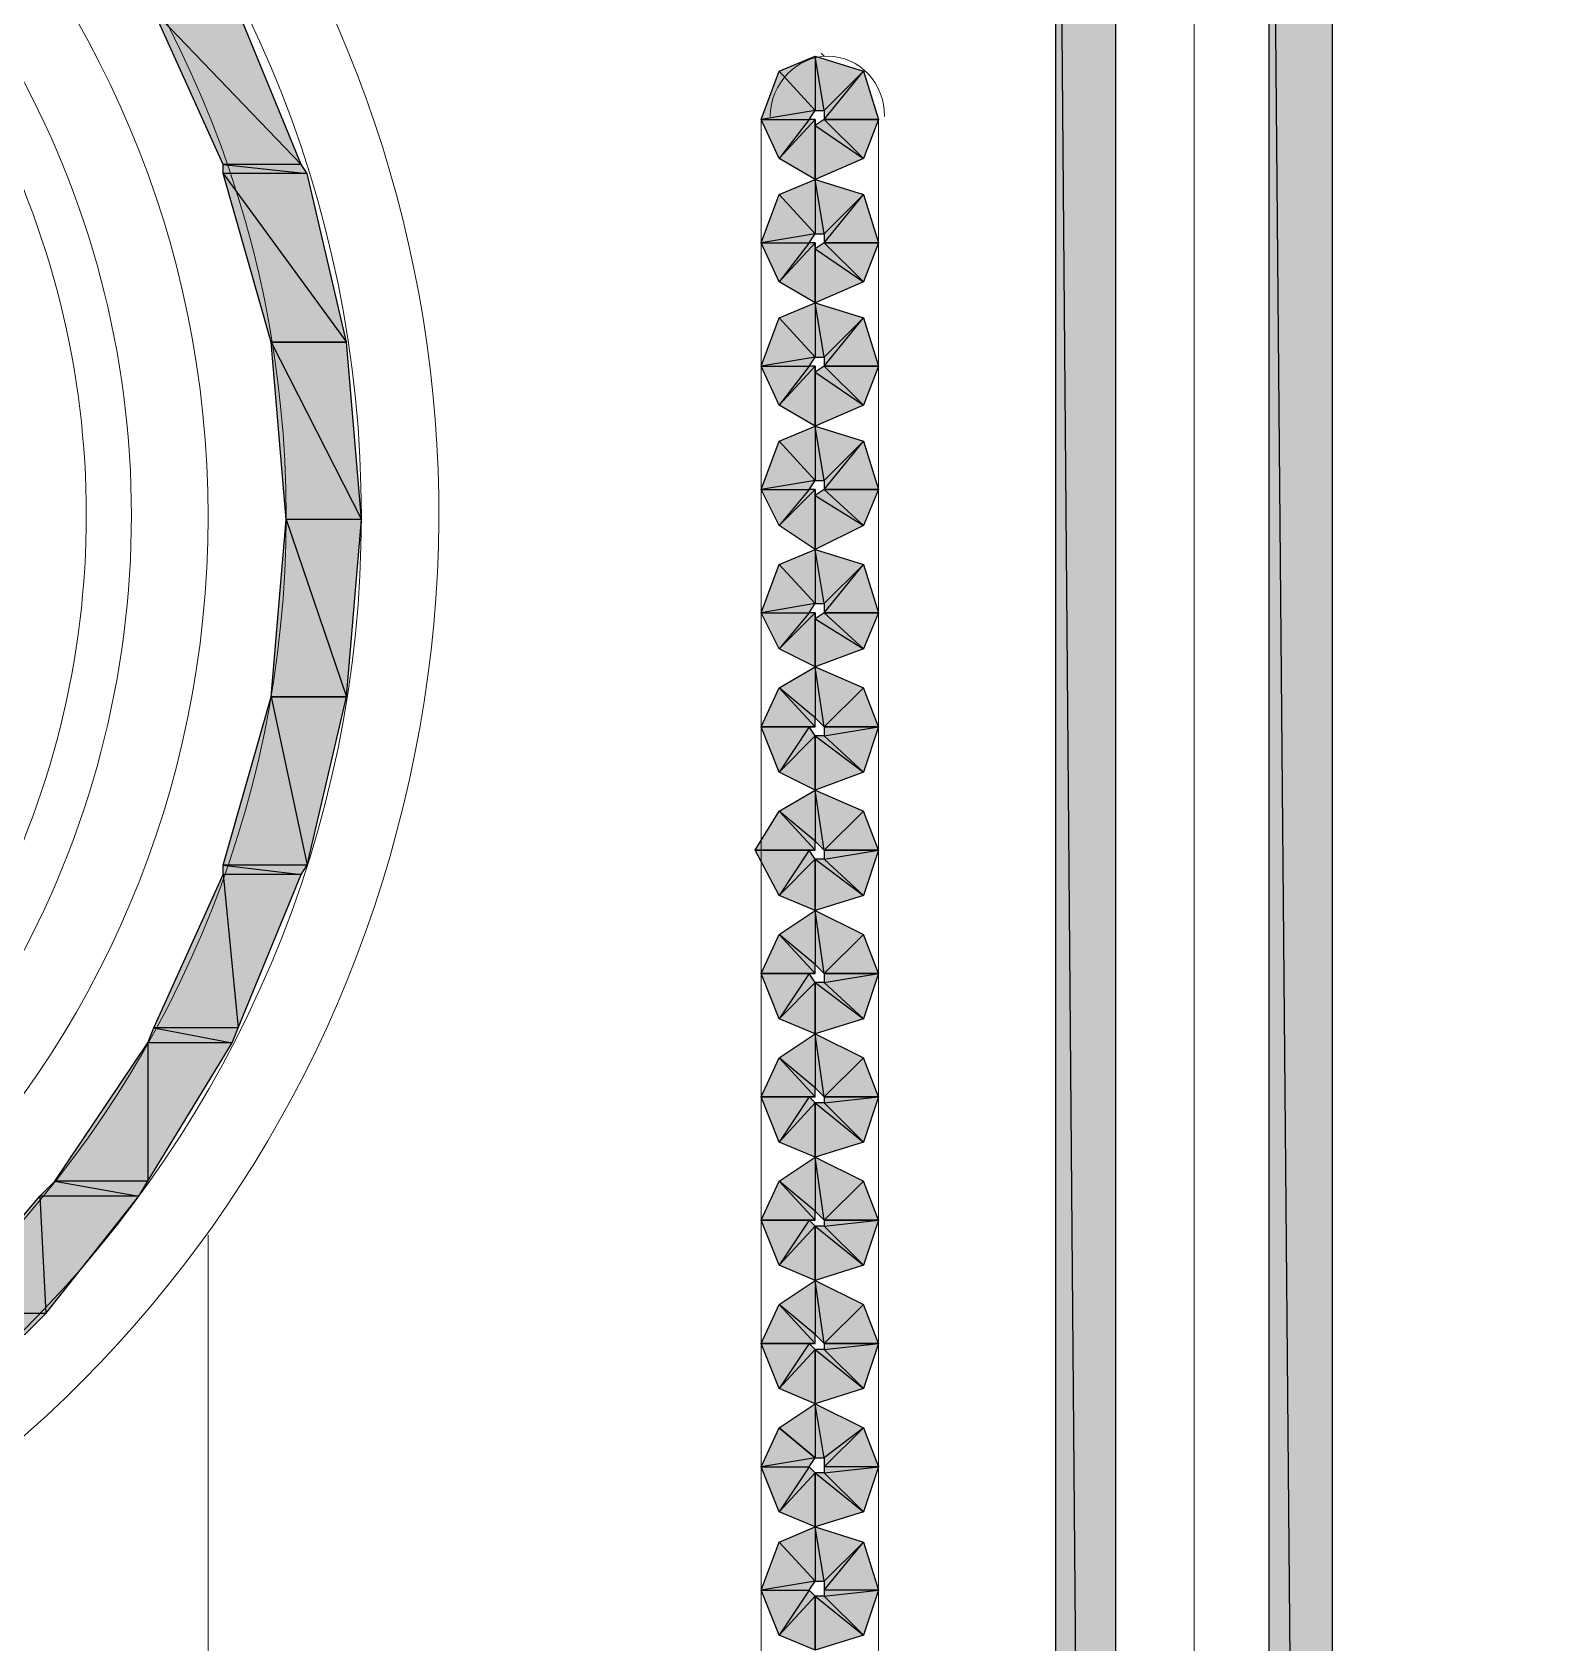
# Model space of a CAD drawing. Header units: millimetres. Extents: x 40 to 176, y -32 to 59.
# Drawn here: x 105.813 to 106.522, y 3.646 to 4.394 of the extents above; entities that cross this region are included whole.
import ezdxf

# ---------------------------------------------------------------- set-up
doc = ezdxf.new("R2010")
doc.units = ezdxf.units.MM
doc.layers.add('15 - Quadro de medição', color=6, linetype='Continuous')

msp = doc.modelspace()

# ---------------------------------------------------------------- hatches: boundary and pattern name
at = {"layer": '15 - Quadro de medição', "true_color": 0x000007}
h = msp.add_hatch(color=7, dxfattribs=at)
h.paths.add_polyline_path([(106.31703, 4.72901), (106.28909, 4.72901), (106.31703, 1.38517)])
h.paths.add_polyline_path([(106.28909, 4.72901), (106.31703, 1.38517), (106.28909, 1.38517)])
h = msp.add_hatch(color=7, dxfattribs=at)
h.paths.add_polyline_path([(106.41759, 4.72901), (106.38826, 4.72901), (106.41759, 1.38517)])
h.paths.add_polyline_path([(106.38826, 4.72901), (106.41759, 1.38517), (106.38826, 1.38517)])
h = msp.add_hatch(color=7, dxfattribs=at)
h.paths.add_polyline_path([(105.90917, 4.40357), (105.87006, 4.40357), (105.93851, 4.33233)])
h.paths.add_polyline_path([(105.87006, 4.40357), (105.93851, 4.33233), (105.90219, 4.33233)])
h = msp.add_hatch(color=7, dxfattribs=at)
h.paths.add_polyline_path([(106.16059, 4.37563), (106.17735, 4.35747), (106.15221, 4.35328)])
h.paths.add_polyline_path([(106.17735, 4.35747), (106.15221, 4.35328), (106.17456, 4.35328)])
h.paths.add_polyline_path([(106.15221, 4.35328), (106.17456, 4.35328), (106.16059, 4.33513)])
h.paths.add_polyline_path([(106.17456, 4.35328), (106.16059, 4.33513), (106.17735, 4.35328)])
h.paths.add_polyline_path([(106.16059, 4.33513), (106.17735, 4.35328), (106.17735, 4.32535)])
h.paths.add_polyline_path([(106.17735, 4.35328), (106.17735, 4.32535), (106.17735, 4.35049)])
h.paths.add_polyline_path([(106.17735, 4.32535), (106.17735, 4.35049), (106.1997, 4.33513)])
h.paths.add_polyline_path([(106.17735, 4.35049), (106.1997, 4.33513), (106.18154, 4.35328)])
h.paths.add_polyline_path([(106.1997, 4.33513), (106.18154, 4.35328), (106.20668, 4.35328)])
h = msp.add_hatch(color=7, dxfattribs=at)
h.paths.add_polyline_path([(106.20668, 4.35328), (106.18154, 4.35328), (106.1997, 4.37563)])
h.paths.add_polyline_path([(106.18154, 4.35328), (106.1997, 4.37563), (106.18154, 4.35747)])
h.paths.add_polyline_path([(106.1997, 4.37563), (106.18154, 4.35747), (106.17735, 4.38262)])
h.paths.add_polyline_path([(106.18154, 4.35747), (106.17735, 4.38262), (106.17735, 4.35747)])
h.paths.add_polyline_path([(106.17735, 4.38262), (106.17735, 4.35747), (106.16059, 4.37563)])
h = msp.add_hatch(color=7, dxfattribs=at)
h.paths.add_polyline_path([(105.93851, 4.33233), (105.90219, 4.33233), (105.9413, 4.32814)])
h.paths.add_polyline_path([(105.90219, 4.33233), (105.9413, 4.32814), (105.90219, 4.32814)])
h = msp.add_hatch(color=7, dxfattribs=at)
h.paths.add_polyline_path([(105.9413, 4.32814), (105.90219, 4.32814), (105.95946, 4.24992)])
h.paths.add_polyline_path([(105.90219, 4.32814), (105.95946, 4.24992), (105.92454, 4.24992)])
h = msp.add_hatch(color=7, dxfattribs=at)
h.paths.add_polyline_path([(106.20668, 4.29602), (106.18154, 4.29602), (106.1997, 4.31837)])
h.paths.add_polyline_path([(106.18154, 4.29602), (106.1997, 4.31837), (106.18154, 4.30021)])
h.paths.add_polyline_path([(106.1997, 4.31837), (106.18154, 4.30021), (106.17735, 4.32535)])
h.paths.add_polyline_path([(106.18154, 4.30021), (106.17735, 4.32535), (106.17735, 4.30021)])
h.paths.add_polyline_path([(106.17735, 4.32535), (106.17735, 4.30021), (106.16059, 4.31837)])
h = msp.add_hatch(color=7, dxfattribs=at)
h.paths.add_polyline_path([(106.16059, 4.31837), (106.17735, 4.30021), (106.15221, 4.29602)])
h.paths.add_polyline_path([(106.17735, 4.30021), (106.15221, 4.29602), (106.17456, 4.29602)])
h.paths.add_polyline_path([(106.15221, 4.29602), (106.17456, 4.29602), (106.16059, 4.27786)])
h.paths.add_polyline_path([(106.17456, 4.29602), (106.16059, 4.27786), (106.17735, 4.29602)])
h.paths.add_polyline_path([(106.16059, 4.27786), (106.17735, 4.29602), (106.17735, 4.26808)])
h.paths.add_polyline_path([(106.17735, 4.29602), (106.17735, 4.26808), (106.17735, 4.29322)])
h.paths.add_polyline_path([(106.17735, 4.26808), (106.17735, 4.29322), (106.1997, 4.27786)])
h.paths.add_polyline_path([(106.17735, 4.29322), (106.1997, 4.27786), (106.18154, 4.29602)])
h.paths.add_polyline_path([(106.1997, 4.27786), (106.18154, 4.29602), (106.20668, 4.29602)])
h = msp.add_hatch(color=7, dxfattribs=at)
h.paths.add_polyline_path([(106.20668, 4.23875), (106.18154, 4.23875), (106.1997, 4.2611)])
h.paths.add_polyline_path([(106.18154, 4.23875), (106.1997, 4.2611), (106.18154, 4.24294)])
h.paths.add_polyline_path([(106.1997, 4.2611), (106.18154, 4.24294), (106.17735, 4.26808)])
h.paths.add_polyline_path([(106.18154, 4.24294), (106.17735, 4.26808), (106.17735, 4.24294)])
h.paths.add_polyline_path([(106.17735, 4.26808), (106.17735, 4.24294), (106.16059, 4.2611)])
h = msp.add_hatch(color=7, dxfattribs=at)
h.paths.add_polyline_path([(106.16059, 4.2611), (106.17735, 4.24294), (106.15221, 4.23875)])
h.paths.add_polyline_path([(106.17735, 4.24294), (106.15221, 4.23875), (106.17456, 4.23875)])
h.paths.add_polyline_path([(106.15221, 4.23875), (106.17456, 4.23875), (106.16059, 4.22059)])
h.paths.add_polyline_path([(106.17456, 4.23875), (106.16059, 4.22059), (106.17735, 4.23875)])
h.paths.add_polyline_path([(106.16059, 4.22059), (106.17735, 4.23875), (106.17735, 4.21082)])
h.paths.add_polyline_path([(106.17735, 4.23875), (106.17735, 4.21082), (106.17735, 4.23596)])
h.paths.add_polyline_path([(106.17735, 4.21082), (106.17735, 4.23596), (106.1997, 4.22059)])
h.paths.add_polyline_path([(106.17735, 4.23596), (106.1997, 4.22059), (106.18154, 4.23875)])
h.paths.add_polyline_path([(106.1997, 4.22059), (106.18154, 4.23875), (106.20668, 4.23875)])
h = msp.add_hatch(color=7, dxfattribs=at)
h.paths.add_polyline_path([(105.95946, 4.24992), (105.92454, 4.24992), (105.96644, 4.16752)])
h.paths.add_polyline_path([(105.92454, 4.24992), (105.96644, 4.16752), (105.93152, 4.16752)])
h = msp.add_hatch(color=7, dxfattribs=at)
h.paths.add_polyline_path([(106.16059, 4.20383), (106.17735, 4.18567), (106.15221, 4.18148)])
h.paths.add_polyline_path([(106.17735, 4.18567), (106.15221, 4.18148), (106.17456, 4.18148)])
h.paths.add_polyline_path([(106.15221, 4.18148), (106.17456, 4.18148), (106.16059, 4.16472)])
h.paths.add_polyline_path([(106.17456, 4.18148), (106.16059, 4.16472), (106.17735, 4.18148)])
h.paths.add_polyline_path([(106.16059, 4.16472), (106.17735, 4.18148), (106.17735, 4.15355)])
h.paths.add_polyline_path([(106.17735, 4.18148), (106.17735, 4.15355), (106.17735, 4.17869)])
h.paths.add_polyline_path([(106.17735, 4.15355), (106.17735, 4.17869), (106.1997, 4.16472)])
h.paths.add_polyline_path([(106.17735, 4.17869), (106.1997, 4.16472), (106.18154, 4.18148)])
h.paths.add_polyline_path([(106.1997, 4.16472), (106.18154, 4.18148), (106.20668, 4.18148)])
h = msp.add_hatch(color=7, dxfattribs=at)
h.paths.add_polyline_path([(106.20668, 4.18148), (106.18154, 4.18148), (106.1997, 4.20383)])
h.paths.add_polyline_path([(106.18154, 4.18148), (106.1997, 4.20383), (106.18154, 4.18567)])
h.paths.add_polyline_path([(106.1997, 4.20383), (106.18154, 4.18567), (106.17735, 4.21082)])
h.paths.add_polyline_path([(106.18154, 4.18567), (106.17735, 4.21082), (106.17735, 4.18567)])
h.paths.add_polyline_path([(106.17735, 4.21082), (106.17735, 4.18567), (106.16059, 4.20383)])
h = msp.add_hatch(color=7, dxfattribs=at)
h.paths.add_polyline_path([(105.96644, 4.16752), (105.93152, 4.16752), (105.95946, 4.08511)])
h.paths.add_polyline_path([(105.93152, 4.16752), (105.95946, 4.08511), (105.92454, 4.08511)])
h = msp.add_hatch(color=7, dxfattribs=at)
h.paths.add_polyline_path([(106.20668, 4.12422), (106.18154, 4.12422), (106.1997, 4.14656)])
h.paths.add_polyline_path([(106.18154, 4.12422), (106.1997, 4.14656), (106.18154, 4.12841)])
h.paths.add_polyline_path([(106.1997, 4.14656), (106.18154, 4.12841), (106.17735, 4.15355)])
h.paths.add_polyline_path([(106.18154, 4.12841), (106.17735, 4.15355), (106.17735, 4.12841)])
h.paths.add_polyline_path([(106.17735, 4.15355), (106.17735, 4.12841), (106.16059, 4.14656)])
h = msp.add_hatch(color=7, dxfattribs=at)
h.paths.add_polyline_path([(106.16059, 4.14656), (106.17735, 4.12841), (106.15221, 4.12422)])
h.paths.add_polyline_path([(106.17735, 4.12841), (106.15221, 4.12422), (106.17456, 4.12422)])
h.paths.add_polyline_path([(106.15221, 4.12422), (106.17456, 4.12422), (106.16059, 4.10746)])
h.paths.add_polyline_path([(106.17456, 4.12422), (106.16059, 4.10746), (106.17735, 4.12422)])
h.paths.add_polyline_path([(106.16059, 4.10746), (106.17735, 4.12422), (106.17735, 4.09907)])
h.paths.add_polyline_path([(106.17735, 4.12422), (106.17735, 4.09907), (106.17735, 4.12142)])
h.paths.add_polyline_path([(106.17735, 4.09907), (106.17735, 4.12142), (106.1997, 4.10746)])
h.paths.add_polyline_path([(106.17735, 4.12142), (106.1997, 4.10746), (106.18154, 4.12422)])
h.paths.add_polyline_path([(106.1997, 4.10746), (106.18154, 4.12422), (106.20668, 4.12422)])
h = msp.add_hatch(color=7, dxfattribs=at)
h.paths.add_polyline_path([(106.20668, 4.07114), (106.1997, 4.0893), (106.18154, 4.07114)])
h.paths.add_polyline_path([(106.1997, 4.0893), (106.18154, 4.07114), (106.17735, 4.09907)])
h.paths.add_polyline_path([(106.18154, 4.07114), (106.17735, 4.09907), (106.17735, 4.07533)])
h.paths.add_polyline_path([(106.17735, 4.09907), (106.17735, 4.07533), (106.16059, 4.0893)])
h.paths.add_polyline_path([(106.17735, 4.07533), (106.16059, 4.0893), (106.17735, 4.07114)])
h.paths.add_polyline_path([(106.16059, 4.0893), (106.17735, 4.07114), (106.15221, 4.07114)])
h.paths.add_polyline_path([(106.17735, 4.07114), (106.15221, 4.07114), (106.17456, 4.07114)])
h.paths.add_polyline_path([(106.15221, 4.07114), (106.17456, 4.07114), (106.16059, 4.05019)])
h.paths.add_polyline_path([(106.17456, 4.07114), (106.16059, 4.05019), (106.17735, 4.06695)])
h.paths.add_polyline_path([(106.16059, 4.05019), (106.17735, 4.06695), (106.17735, 4.04181)])
h = msp.add_hatch(color=7, dxfattribs=at)
h.paths.add_polyline_path([(105.95946, 4.08511), (105.92454, 4.08511), (105.9413, 4.00689)])
h.paths.add_polyline_path([(105.92454, 4.08511), (105.9413, 4.00689), (105.90219, 4.00689)])
h = msp.add_hatch(color=7, dxfattribs=at)
h.paths.add_polyline_path([(106.17735, 4.04181), (106.17735, 4.06695), (106.1997, 4.05019)])
h.paths.add_polyline_path([(106.17735, 4.06695), (106.1997, 4.05019), (106.18154, 4.06695)])
h.paths.add_polyline_path([(106.1997, 4.05019), (106.18154, 4.06695), (106.20668, 4.07114)])
h.paths.add_polyline_path([(106.18154, 4.06695), (106.20668, 4.07114), (106.18154, 4.07114)])
h = msp.add_hatch(color=7, dxfattribs=at)
h.paths.add_polyline_path([(106.20668, 4.01387), (106.1997, 4.03203), (106.18154, 4.01387)])
h.paths.add_polyline_path([(106.1997, 4.03203), (106.18154, 4.01387), (106.17735, 4.04181)])
h.paths.add_polyline_path([(106.18154, 4.01387), (106.17735, 4.04181), (106.17735, 4.01806)])
h.paths.add_polyline_path([(106.17735, 4.04181), (106.17735, 4.01806), (106.16059, 4.03203)])
h.paths.add_polyline_path([(106.17735, 4.01806), (106.16059, 4.03203), (106.17735, 4.01387)])
h.paths.add_polyline_path([(106.16059, 4.03203), (106.17735, 4.01387), (106.14942, 4.01387)])
h.paths.add_polyline_path([(106.17735, 4.01387), (106.14942, 4.01387), (106.17456, 4.01387)])
h.paths.add_polyline_path([(106.14942, 4.01387), (106.17456, 4.01387), (106.16059, 3.99292)])
h.paths.add_polyline_path([(106.17456, 4.01387), (106.16059, 3.99292), (106.17735, 4.00968)])
h.paths.add_polyline_path([(106.16059, 3.99292), (106.17735, 4.00968), (106.17735, 3.98594)])
h = msp.add_hatch(color=7, dxfattribs=at)
h.paths.add_polyline_path([(106.17735, 3.98594), (106.17735, 4.00968), (106.1997, 3.99292)])
h.paths.add_polyline_path([(106.17735, 4.00968), (106.1997, 3.99292), (106.18154, 4.00968)])
h.paths.add_polyline_path([(106.1997, 3.99292), (106.18154, 4.00968), (106.20668, 4.01387)])
h.paths.add_polyline_path([(106.18154, 4.00968), (106.20668, 4.01387), (106.18154, 4.01387)])
h = msp.add_hatch(color=7, dxfattribs=at)
h.paths.add_polyline_path([(105.93851, 4.0027), (105.90219, 4.0027), (105.90917, 3.93146)])
h.paths.add_polyline_path([(105.90219, 4.0027), (105.90917, 3.93146), (105.87006, 3.93146)])
h = msp.add_hatch(color=7, dxfattribs=at)
h.paths.add_polyline_path([(105.9413, 4.00689), (105.90219, 4.00689), (105.93851, 4.0027)])
h.paths.add_polyline_path([(105.90219, 4.00689), (105.93851, 4.0027), (105.90219, 4.0027)])
h = msp.add_hatch(color=7, dxfattribs=at)
h.paths.add_polyline_path([(106.20668, 3.95661), (106.1997, 3.97476), (106.18154, 3.95661)])
h.paths.add_polyline_path([(106.1997, 3.97476), (106.18154, 3.95661), (106.17735, 3.98594)])
h.paths.add_polyline_path([(106.18154, 3.95661), (106.17735, 3.98594), (106.17735, 3.9608)])
h.paths.add_polyline_path([(106.17735, 3.98594), (106.17735, 3.9608), (106.16059, 3.97476)])
h.paths.add_polyline_path([(106.17735, 3.9608), (106.16059, 3.97476), (106.17735, 3.95661)])
h.paths.add_polyline_path([(106.16059, 3.97476), (106.17735, 3.95661), (106.15221, 3.95661)])
h.paths.add_polyline_path([(106.17735, 3.95661), (106.15221, 3.95661), (106.17456, 3.95661)])
h.paths.add_polyline_path([(106.15221, 3.95661), (106.17456, 3.95661), (106.16059, 3.93565)])
h.paths.add_polyline_path([(106.17456, 3.95661), (106.16059, 3.93565), (106.17735, 3.95241)])
h.paths.add_polyline_path([(106.16059, 3.93565), (106.17735, 3.95241), (106.17735, 3.92867)])
h = msp.add_hatch(color=7, dxfattribs=at)
h.paths.add_polyline_path([(106.17735, 3.92867), (106.17735, 3.95241), (106.1997, 3.93565)])
h.paths.add_polyline_path([(106.17735, 3.95241), (106.1997, 3.93565), (106.18154, 3.95241)])
h.paths.add_polyline_path([(106.1997, 3.93565), (106.18154, 3.95241), (106.20668, 3.95661)])
h.paths.add_polyline_path([(106.18154, 3.95241), (106.20668, 3.95661), (106.18154, 3.95661)])
h = msp.add_hatch(color=7, dxfattribs=at)
h.paths.add_polyline_path([(105.90917, 3.93146), (105.87006, 3.93146), (105.90638, 3.92448)])
h.paths.add_polyline_path([(105.87006, 3.93146), (105.90638, 3.92448), (105.86727, 3.92448)])
h = msp.add_hatch(color=7, dxfattribs=at)
h.paths.add_polyline_path([(106.20668, 3.89934), (106.1997, 3.9175), (106.18154, 3.89934)])
h.paths.add_polyline_path([(106.1997, 3.9175), (106.18154, 3.89934), (106.17735, 3.92867)])
h.paths.add_polyline_path([(106.18154, 3.89934), (106.17735, 3.92867), (106.17735, 3.90353)])
h.paths.add_polyline_path([(106.17735, 3.92867), (106.17735, 3.90353), (106.16059, 3.9175)])
h.paths.add_polyline_path([(106.17735, 3.90353), (106.16059, 3.9175), (106.17735, 3.89934)])
h.paths.add_polyline_path([(106.16059, 3.9175), (106.17735, 3.89934), (106.15221, 3.89934)])
h.paths.add_polyline_path([(106.17735, 3.89934), (106.15221, 3.89934), (106.17456, 3.89934)])
h.paths.add_polyline_path([(106.15221, 3.89934), (106.17456, 3.89934), (106.16059, 3.87839)])
h.paths.add_polyline_path([(106.17456, 3.89934), (106.16059, 3.87839), (106.17735, 3.89654)])
h.paths.add_polyline_path([(106.16059, 3.87839), (106.17735, 3.89654), (106.17735, 3.8714)])
h = msp.add_hatch(color=7, dxfattribs=at)
h.paths.add_polyline_path([(105.90638, 3.92448), (105.86727, 3.92448), (105.86727, 3.86023)])
h.paths.add_polyline_path([(105.86727, 3.92448), (105.86727, 3.86023), (105.82397, 3.86023)])
h = msp.add_hatch(color=7, dxfattribs=at)
h.paths.add_polyline_path([(106.17735, 3.8714), (106.17735, 3.89654), (106.1997, 3.87839)])
h.paths.add_polyline_path([(106.17735, 3.89654), (106.1997, 3.87839), (106.18154, 3.89654)])
h.paths.add_polyline_path([(106.1997, 3.87839), (106.18154, 3.89654), (106.20668, 3.89934)])
h.paths.add_polyline_path([(106.18154, 3.89654), (106.20668, 3.89934), (106.18154, 3.89934)])
h = msp.add_hatch(color=7, dxfattribs=at)
h.paths.add_polyline_path([(106.20668, 3.84207), (106.1997, 3.86023), (106.18154, 3.84207)])
h.paths.add_polyline_path([(106.1997, 3.86023), (106.18154, 3.84207), (106.17735, 3.8714)])
h.paths.add_polyline_path([(106.18154, 3.84207), (106.17735, 3.8714), (106.17735, 3.84626)])
h.paths.add_polyline_path([(106.17735, 3.8714), (106.17735, 3.84626), (106.16059, 3.86023)])
h.paths.add_polyline_path([(106.17735, 3.84626), (106.16059, 3.86023), (106.17735, 3.84207)])
h.paths.add_polyline_path([(106.16059, 3.86023), (106.17735, 3.84207), (106.15221, 3.84207)])
h.paths.add_polyline_path([(106.17735, 3.84207), (106.15221, 3.84207), (106.17456, 3.84207)])
h.paths.add_polyline_path([(106.15221, 3.84207), (106.17456, 3.84207), (106.16059, 3.82112)])
h.paths.add_polyline_path([(106.17456, 3.84207), (106.16059, 3.82112), (106.17735, 3.83928)])
h.paths.add_polyline_path([(106.16059, 3.82112), (106.17735, 3.83928), (106.17735, 3.81414)])
h = msp.add_hatch(color=7, dxfattribs=at)
h.paths.add_polyline_path([(105.86727, 3.86023), (105.82397, 3.86023), (105.86308, 3.85325)])
h.paths.add_polyline_path([(105.82397, 3.86023), (105.86308, 3.85325), (105.81699, 3.85325)])
h = msp.add_hatch(color=7, dxfattribs=at)
h.paths.add_polyline_path([(105.86308, 3.85325), (105.81699, 3.85325), (105.81978, 3.79877)])
h.paths.add_polyline_path([(105.81699, 3.85325), (105.81978, 3.79877), (105.77089, 3.79877)])
h = msp.add_hatch(color=7, dxfattribs=at)
h.paths.add_polyline_path([(106.17735, 3.81414), (106.17735, 3.83928), (106.1997, 3.82112)])
h.paths.add_polyline_path([(106.17735, 3.83928), (106.1997, 3.82112), (106.18154, 3.83928)])
h.paths.add_polyline_path([(106.1997, 3.82112), (106.18154, 3.83928), (106.20668, 3.84207)])
h.paths.add_polyline_path([(106.18154, 3.83928), (106.20668, 3.84207), (106.18154, 3.84207)])
h = msp.add_hatch(color=7, dxfattribs=at)
h.paths.add_polyline_path([(106.20668, 3.7848), (106.1997, 3.80296), (106.18154, 3.7848)])
h.paths.add_polyline_path([(106.1997, 3.80296), (106.18154, 3.7848), (106.17735, 3.81414)])
h.paths.add_polyline_path([(106.18154, 3.7848), (106.17735, 3.81414), (106.17735, 3.78899)])
h.paths.add_polyline_path([(106.17735, 3.81414), (106.17735, 3.78899), (106.16059, 3.80296)])
h.paths.add_polyline_path([(106.17735, 3.78899), (106.16059, 3.80296), (106.17735, 3.7848)])
h.paths.add_polyline_path([(106.16059, 3.80296), (106.17735, 3.7848), (106.15221, 3.7848)])
h.paths.add_polyline_path([(106.17735, 3.7848), (106.15221, 3.7848), (106.17456, 3.7848)])
h.paths.add_polyline_path([(106.15221, 3.7848), (106.17456, 3.7848), (106.16059, 3.76385)])
h.paths.add_polyline_path([(106.17456, 3.7848), (106.16059, 3.76385), (106.17735, 3.78201)])
h.paths.add_polyline_path([(106.16059, 3.76385), (106.17735, 3.78201), (106.17735, 3.75687)])
h = msp.add_hatch(color=7, dxfattribs=at)
h.paths.add_polyline_path([(105.81978, 3.79877), (105.77089, 3.79877), (105.81, 3.78899)])
h.paths.add_polyline_path([(105.77089, 3.79877), (105.81, 3.78899), (105.75553, 3.78899)])
h = msp.add_hatch(color=7, dxfattribs=at)
h.paths.add_polyline_path([(106.17735, 3.75687), (106.17735, 3.78201), (106.1997, 3.76385)])
h.paths.add_polyline_path([(106.17735, 3.78201), (106.1997, 3.76385), (106.18154, 3.78201)])
h.paths.add_polyline_path([(106.1997, 3.76385), (106.18154, 3.78201), (106.20668, 3.7848)])
h.paths.add_polyline_path([(106.18154, 3.78201), (106.20668, 3.7848), (106.18154, 3.7848)])
h = msp.add_hatch(color=7, dxfattribs=at)
h.paths.add_polyline_path([(106.20668, 3.72754), (106.18154, 3.72754), (106.1997, 3.74569)])
h.paths.add_polyline_path([(106.18154, 3.72754), (106.1997, 3.74569), (106.18154, 3.73173)])
h.paths.add_polyline_path([(106.1997, 3.74569), (106.18154, 3.73173), (106.17735, 3.75687)])
h.paths.add_polyline_path([(106.18154, 3.73173), (106.17735, 3.75687), (106.17735, 3.73173)])
h.paths.add_polyline_path([(106.17735, 3.75687), (106.17735, 3.73173), (106.16059, 3.74569)])
h = msp.add_hatch(color=7, dxfattribs=at)
h.paths.add_polyline_path([(106.16059, 3.74569), (106.17735, 3.73173), (106.15221, 3.72754)])
h.paths.add_polyline_path([(106.17735, 3.73173), (106.15221, 3.72754), (106.17456, 3.72754)])
h.paths.add_polyline_path([(106.15221, 3.72754), (106.17456, 3.72754), (106.16059, 3.70659)])
h.paths.add_polyline_path([(106.17456, 3.72754), (106.16059, 3.70659), (106.17735, 3.72474)])
h.paths.add_polyline_path([(106.16059, 3.70659), (106.17735, 3.72474), (106.17735, 3.6996)])
h = msp.add_hatch(color=7, dxfattribs=at)
h.paths.add_polyline_path([(106.17735, 3.6996), (106.17735, 3.72474), (106.1997, 3.70659)])
h.paths.add_polyline_path([(106.17735, 3.72474), (106.1997, 3.70659), (106.18154, 3.72474)])
h.paths.add_polyline_path([(106.1997, 3.70659), (106.18154, 3.72474), (106.20668, 3.72754)])
h.paths.add_polyline_path([(106.18154, 3.72474), (106.20668, 3.72754), (106.18154, 3.72754)])
h = msp.add_hatch(color=7, dxfattribs=at)
h.paths.add_polyline_path([(106.20668, 3.67027), (106.18154, 3.67027), (106.1997, 3.69262)])
h.paths.add_polyline_path([(106.18154, 3.67027), (106.1997, 3.69262), (106.18154, 3.67446)])
h.paths.add_polyline_path([(106.1997, 3.69262), (106.18154, 3.67446), (106.17735, 3.6996)])
h.paths.add_polyline_path([(106.18154, 3.67446), (106.17735, 3.6996), (106.17735, 3.67446)])
h.paths.add_polyline_path([(106.17735, 3.6996), (106.17735, 3.67446), (106.16059, 3.69262)])
h = msp.add_hatch(color=7, dxfattribs=at)
h.paths.add_polyline_path([(106.16059, 3.69262), (106.17735, 3.67446), (106.15221, 3.67027)])
h.paths.add_polyline_path([(106.17735, 3.67446), (106.15221, 3.67027), (106.17456, 3.67027)])
h.paths.add_polyline_path([(106.15221, 3.67027), (106.17456, 3.67027), (106.16059, 3.64932)])
h.paths.add_polyline_path([(106.17456, 3.67027), (106.16059, 3.64932), (106.17735, 3.66748)])
h.paths.add_polyline_path([(106.16059, 3.64932), (106.17735, 3.66748), (106.17735, 3.64233)])
h = msp.add_hatch(color=7, dxfattribs=at)
h.paths.add_polyline_path([(106.17735, 3.64233), (106.17735, 3.66748), (106.1997, 3.64932)])
h.paths.add_polyline_path([(106.17735, 3.66748), (106.1997, 3.64932), (106.18154, 3.66748)])
h.paths.add_polyline_path([(106.1997, 3.64932), (106.18154, 3.66748), (106.20668, 3.67027)])
h.paths.add_polyline_path([(106.18154, 3.66748), (106.20668, 3.67027), (106.18154, 3.67027)])

# ---------------------------------------------------------------- linework, layer by layer
at = {"layer": '15 - Quadro de medição', "color": 7, "linetype": 'Continuous', "lineweight": 20, "true_color": 0x000007}
for points in [[(104.50124, 5.09357), (106.35334, 5.09357), (106.35334, 1.38517), (104.50124, 1.38517)], [(106.35334, 5.09357), (108.20824, 5.09357), (108.20824, 1.38517), (106.35334, 1.38517)]]:
    msp.add_lwpolyline(points, close=True, dxfattribs=at)
for points in [[(104.57248, 4.9511), (106.28909, 4.9511), (106.28909, 1.38517), (104.56549, 1.38517), (104.5641, 1.38657), (104.50124, 1.38517)], [(106.41759, 1.38517), (106.41759, 4.94411), (106.41759, 4.94411)], [(106.35334, 4.8645), (106.35334, 1.38517), (104.50124, 1.38517), (104.50124, 4.8645)], [(108.20824, 4.8645), (108.20824, 1.38517), (106.35334, 1.38517), (106.35334, 4.8645)], [(106.28909, 1.38517), (106.31703, 1.38517), (106.31703, 4.72901)], [(106.38826, 4.72901), (106.38826, 1.38517), (106.41759, 1.38517), (106.37429, 1.38517)], [(106.18154, 4.38262), (106.18015, 4.38401), (106.18015, 4.38401)], [(106.15221, 4.35328), (106.15221, 3.44539), (106.15221, 3.44539)], [(106.20668, 3.44539), (106.20668, 4.35328), (106.20668, 4.35328)], [(105.89521, 3.49148), (105.89521, 3.83509), (105.89521, 3.83509)]]:
    msp.add_lwpolyline(points, dxfattribs=at)
at = {"layer": '15 - Quadro de medição', "color": 7, "linetype": 'Continuous', "lineweight": -2, "true_color": 0x000007}
for points in [[(106.31703, 4.72901), (106.28909, 4.72901), (106.31703, 1.38517)], [(106.28909, 4.72901), (106.31703, 1.38517), (106.28909, 1.38517)], [(106.41759, 4.72901), (106.38826, 4.72901), (106.41759, 1.38517)], [(106.38826, 4.72901), (106.41759, 1.38517), (106.38826, 1.38517)], [(105.90917, 4.40357), (105.87006, 4.40357), (105.93851, 4.33233)], [(105.87006, 4.40357), (105.93851, 4.33233), (105.90219, 4.33233)], [(106.16059, 4.37563), (106.17735, 4.35747), (106.15221, 4.35328)], [(106.17735, 4.38262), (106.17735, 4.35747), (106.16059, 4.37563)], [(106.1997, 4.37563), (106.18154, 4.35747), (106.17735, 4.38262)], [(106.18154, 4.35747), (106.17735, 4.38262), (106.17735, 4.35747)], [(106.20668, 4.35328), (106.18154, 4.35328), (106.1997, 4.37563)], [(106.18154, 4.35328), (106.1997, 4.37563), (106.18154, 4.35747)], [(106.17735, 4.35747), (106.15221, 4.35328), (106.17456, 4.35328)], [(106.15221, 4.35328), (106.17456, 4.35328), (106.16059, 4.33513)], [(106.17456, 4.35328), (106.16059, 4.33513), (106.17735, 4.35328)], [(106.16059, 4.33513), (106.17735, 4.35328), (106.17735, 4.32535)], [(106.17735, 4.35328), (106.17735, 4.32535), (106.17735, 4.35049)], [(106.17735, 4.35049), (106.1997, 4.33513), (106.18154, 4.35328)], [(106.1997, 4.33513), (106.18154, 4.35328), (106.20668, 4.35328)], [(106.17735, 4.32535), (106.17735, 4.35049), (106.1997, 4.33513)], [(105.93851, 4.33233), (105.90219, 4.33233), (105.9413, 4.32814)], [(105.90219, 4.33233), (105.9413, 4.32814), (105.90219, 4.32814)], [(105.9413, 4.32814), (105.90219, 4.32814), (105.95946, 4.24992)], [(105.90219, 4.32814), (105.95946, 4.24992), (105.92454, 4.24992)], [(106.17735, 4.32535), (106.17735, 4.30021), (106.16059, 4.31837)], [(106.1997, 4.31837), (106.18154, 4.30021), (106.17735, 4.32535)], [(106.18154, 4.30021), (106.17735, 4.32535), (106.17735, 4.30021)], [(106.16059, 4.31837), (106.17735, 4.30021), (106.15221, 4.29602)], [(106.20668, 4.29602), (106.18154, 4.29602), (106.1997, 4.31837)], [(106.18154, 4.29602), (106.1997, 4.31837), (106.18154, 4.30021)], [(106.17735, 4.30021), (106.15221, 4.29602), (106.17456, 4.29602)], [(106.15221, 4.29602), (106.17456, 4.29602), (106.16059, 4.27786)], [(106.17456, 4.29602), (106.16059, 4.27786), (106.17735, 4.29602)], [(106.16059, 4.27786), (106.17735, 4.29602), (106.17735, 4.26808)], [(106.17735, 4.29602), (106.17735, 4.26808), (106.17735, 4.29322)], [(106.17735, 4.29322), (106.1997, 4.27786), (106.18154, 4.29602)], [(106.1997, 4.27786), (106.18154, 4.29602), (106.20668, 4.29602)], [(106.17735, 4.26808), (106.17735, 4.29322), (106.1997, 4.27786)], [(106.17735, 4.26808), (106.17735, 4.24294), (106.16059, 4.2611)], [(106.1997, 4.2611), (106.18154, 4.24294), (106.17735, 4.26808)], [(106.18154, 4.24294), (106.17735, 4.26808), (106.17735, 4.24294)], [(106.16059, 4.2611), (106.17735, 4.24294), (106.15221, 4.23875)], [(106.20668, 4.23875), (106.18154, 4.23875), (106.1997, 4.2611)], [(106.18154, 4.23875), (106.1997, 4.2611), (106.18154, 4.24294)], [(105.92454, 4.24992), (105.95946, 4.24992), (105.95946, 4.24992)], [(105.95946, 4.24992), (105.95946, 4.24992), (105.92454, 4.24992)], [(105.95946, 4.24992), (105.92454, 4.24992), (105.96644, 4.16752)], [(105.92454, 4.24992), (105.96644, 4.16752), (105.93152, 4.16752)], [(106.17735, 4.24294), (106.15221, 4.23875), (106.17456, 4.23875)], [(106.15221, 4.23875), (106.17456, 4.23875), (106.16059, 4.22059)], [(106.17456, 4.23875), (106.16059, 4.22059), (106.17735, 4.23875)], [(106.16059, 4.22059), (106.17735, 4.23875), (106.17735, 4.21082)], [(106.17735, 4.23875), (106.17735, 4.21082), (106.17735, 4.23596)], [(106.17735, 4.23596), (106.1997, 4.22059), (106.18154, 4.23875)], [(106.17735, 4.21082), (106.17735, 4.23596), (106.1997, 4.22059)], [(106.1997, 4.22059), (106.18154, 4.23875), (106.20668, 4.23875)], [(106.16059, 4.20383), (106.17735, 4.18567), (106.15221, 4.18148)], [(106.17735, 4.21082), (106.17735, 4.18567), (106.16059, 4.20383)], [(106.1997, 4.20383), (106.18154, 4.18567), (106.17735, 4.21082)], [(106.18154, 4.18567), (106.17735, 4.21082), (106.17735, 4.18567)], [(106.20668, 4.18148), (106.18154, 4.18148), (106.1997, 4.20383)], [(106.18154, 4.18148), (106.1997, 4.20383), (106.18154, 4.18567)], [(106.17735, 4.18567), (106.15221, 4.18148), (106.17456, 4.18148)], [(106.15221, 4.18148), (106.17456, 4.18148), (106.16059, 4.16472)], [(106.17456, 4.18148), (106.16059, 4.16472), (106.17735, 4.18148)], [(106.16059, 4.16472), (106.17735, 4.18148), (106.17735, 4.15355)], [(106.17735, 4.18148), (106.17735, 4.15355), (106.17735, 4.17869)], [(106.17735, 4.17869), (106.1997, 4.16472), (106.18154, 4.18148)], [(106.1997, 4.16472), (106.18154, 4.18148), (106.20668, 4.18148)], [(106.17735, 4.15355), (106.17735, 4.17869), (106.1997, 4.16472)], [(105.93152, 4.16752), (105.95946, 4.08511), (105.92454, 4.08511)], [(105.96644, 4.16752), (105.93152, 4.16752), (105.95946, 4.08511)], [(106.17735, 4.15355), (106.17735, 4.12841), (106.16059, 4.14656)], [(106.1997, 4.14656), (106.18154, 4.12841), (106.17735, 4.15355)], [(106.18154, 4.12841), (106.17735, 4.15355), (106.17735, 4.12841)], [(106.16059, 4.14656), (106.17735, 4.12841), (106.15221, 4.12422)], [(106.20668, 4.12422), (106.18154, 4.12422), (106.1997, 4.14656)], [(106.18154, 4.12422), (106.1997, 4.14656), (106.18154, 4.12841)], [(106.17735, 4.12841), (106.15221, 4.12422), (106.17456, 4.12422)], [(106.15221, 4.12422), (106.17456, 4.12422), (106.16059, 4.10746)], [(106.17456, 4.12422), (106.16059, 4.10746), (106.17735, 4.12422)], [(106.16059, 4.10746), (106.17735, 4.12422), (106.17735, 4.09907)], [(106.17735, 4.12422), (106.17735, 4.09907), (106.17735, 4.12142)], [(106.17735, 4.12142), (106.1997, 4.10746), (106.18154, 4.12422)], [(106.17735, 4.09907), (106.17735, 4.12142), (106.1997, 4.10746)], [(106.1997, 4.10746), (106.18154, 4.12422), (106.20668, 4.12422)], [(106.17735, 4.09907), (106.17735, 4.07533), (106.16059, 4.0893)], [(106.1997, 4.0893), (106.18154, 4.07114), (106.17735, 4.09907)], [(106.18154, 4.07114), (106.17735, 4.09907), (106.17735, 4.07533)], [(105.92454, 4.08511), (105.9413, 4.00689), (105.90219, 4.00689)], [(105.92454, 4.08511), (105.95946, 4.08511), (105.95946, 4.08511)], [(105.95946, 4.08511), (105.95946, 4.08511), (105.92454, 4.08511)], [(105.95946, 4.08511), (105.92454, 4.08511), (105.9413, 4.00689)], [(106.16059, 4.0893), (106.17735, 4.07114), (106.15221, 4.07114)], [(106.17735, 4.07533), (106.16059, 4.0893), (106.17735, 4.07114)], [(106.20668, 4.07114), (106.1997, 4.0893), (106.18154, 4.07114)], [(106.17735, 4.07114), (106.15221, 4.07114), (106.17456, 4.07114)], [(106.15221, 4.07114), (106.17456, 4.07114), (106.16059, 4.05019)], [(106.17456, 4.07114), (106.16059, 4.05019), (106.17735, 4.06695)], [(106.1997, 4.05019), (106.18154, 4.06695), (106.20668, 4.07114)], [(106.18154, 4.06695), (106.20668, 4.07114), (106.18154, 4.07114)], [(106.16059, 4.05019), (106.17735, 4.06695), (106.17735, 4.04181)], [(106.17735, 4.04181), (106.17735, 4.06695), (106.1997, 4.05019)], [(106.17735, 4.06695), (106.1997, 4.05019), (106.18154, 4.06695)], [(106.17735, 4.04181), (106.17735, 4.01806), (106.16059, 4.03203)], [(106.1997, 4.03203), (106.18154, 4.01387), (106.17735, 4.04181)], [(106.18154, 4.01387), (106.17735, 4.04181), (106.17735, 4.01806)], [(106.16059, 4.03203), (106.17735, 4.01387), (106.14942, 4.01387)], [(106.17735, 4.01806), (106.16059, 4.03203), (106.17735, 4.01387)], [(106.20668, 4.01387), (106.1997, 4.03203), (106.18154, 4.01387)], [(106.17735, 4.01387), (106.14942, 4.01387), (106.17456, 4.01387)], [(106.14942, 4.01387), (106.17456, 4.01387), (106.16059, 3.99292)], [(106.17456, 4.01387), (106.16059, 3.99292), (106.17735, 4.00968)], [(106.16059, 3.99292), (106.17735, 4.00968), (106.17735, 3.98594)], [(106.17735, 3.98594), (106.17735, 4.00968), (106.1997, 3.99292)], [(106.17735, 4.00968), (106.1997, 3.99292), (106.18154, 4.00968)], [(106.1997, 3.99292), (106.18154, 4.00968), (106.20668, 4.01387)], [(106.18154, 4.00968), (106.20668, 4.01387), (106.18154, 4.01387)], [(105.90219, 4.0027), (105.90917, 3.93146), (105.87006, 3.93146)], [(105.9413, 4.00689), (105.90219, 4.00689), (105.93851, 4.0027)], [(105.90219, 4.00689), (105.93851, 4.0027), (105.90219, 4.0027)], [(105.93851, 4.0027), (105.90219, 4.0027), (105.90917, 3.93146)], [(106.17735, 3.98594), (106.17735, 3.9608), (106.16059, 3.97476)], [(106.1997, 3.97476), (106.18154, 3.95661), (106.17735, 3.98594)], [(106.18154, 3.95661), (106.17735, 3.98594), (106.17735, 3.9608)], [(106.16059, 3.97476), (106.17735, 3.95661), (106.15221, 3.95661)], [(106.17735, 3.9608), (106.16059, 3.97476), (106.17735, 3.95661)], [(106.20668, 3.95661), (106.1997, 3.97476), (106.18154, 3.95661)], [(106.17735, 3.95661), (106.15221, 3.95661), (106.17456, 3.95661)], [(106.15221, 3.95661), (106.17456, 3.95661), (106.16059, 3.93565)], [(106.17456, 3.95661), (106.16059, 3.93565), (106.17735, 3.95241)], [(106.16059, 3.93565), (106.17735, 3.95241), (106.17735, 3.92867)], [(106.17735, 3.92867), (106.17735, 3.95241), (106.1997, 3.93565)], [(106.17735, 3.95241), (106.1997, 3.93565), (106.18154, 3.95241)], [(106.1997, 3.93565), (106.18154, 3.95241), (106.20668, 3.95661)], [(106.18154, 3.95241), (106.20668, 3.95661), (106.18154, 3.95661)], [(105.87006, 3.93146), (105.90638, 3.92448), (105.86727, 3.92448)], [(105.90917, 3.93146), (105.87006, 3.93146), (105.90638, 3.92448)], [(106.17735, 3.92867), (106.17735, 3.90353), (106.16059, 3.9175)], [(106.1997, 3.9175), (106.18154, 3.89934), (106.17735, 3.92867)], [(106.18154, 3.89934), (106.17735, 3.92867), (106.17735, 3.90353)], [(105.86727, 3.92448), (105.86727, 3.86023), (105.82397, 3.86023)], [(105.90638, 3.92448), (105.86727, 3.92448), (105.86727, 3.86023)], [(106.16059, 3.9175), (106.17735, 3.89934), (106.15221, 3.89934)], [(106.17735, 3.90353), (106.16059, 3.9175), (106.17735, 3.89934)], [(106.20668, 3.89934), (106.1997, 3.9175), (106.18154, 3.89934)], [(106.17735, 3.89934), (106.15221, 3.89934), (106.17456, 3.89934)], [(106.15221, 3.89934), (106.17456, 3.89934), (106.16059, 3.87839)], [(106.17456, 3.89934), (106.16059, 3.87839), (106.17735, 3.89654)], [(106.1997, 3.87839), (106.18154, 3.89654), (106.20668, 3.89934)], [(106.18154, 3.89654), (106.20668, 3.89934), (106.18154, 3.89934)], [(106.16059, 3.87839), (106.17735, 3.89654), (106.17735, 3.8714)], [(106.17735, 3.8714), (106.17735, 3.89654), (106.1997, 3.87839)], [(106.17735, 3.89654), (106.1997, 3.87839), (106.18154, 3.89654)], [(106.17735, 3.8714), (106.17735, 3.84626), (106.16059, 3.86023)], [(106.1997, 3.86023), (106.18154, 3.84207), (106.17735, 3.8714)], [(106.18154, 3.84207), (106.17735, 3.8714), (106.17735, 3.84626)], [(105.82397, 3.86023), (105.86308, 3.85325), (105.81699, 3.85325)], [(105.86727, 3.86023), (105.82397, 3.86023), (105.86308, 3.85325)], [(106.16059, 3.86023), (106.17735, 3.84207), (106.15221, 3.84207)], [(106.17735, 3.84626), (106.16059, 3.86023), (106.17735, 3.84207)], [(106.20668, 3.84207), (106.1997, 3.86023), (106.18154, 3.84207)], [(105.81699, 3.85325), (105.81978, 3.79877), (105.77089, 3.79877)], [(105.86308, 3.85325), (105.81699, 3.85325), (105.81978, 3.79877)], [(106.17735, 3.84207), (106.15221, 3.84207), (106.17456, 3.84207)], [(106.15221, 3.84207), (106.17456, 3.84207), (106.16059, 3.82112)], [(106.17456, 3.84207), (106.16059, 3.82112), (106.17735, 3.83928)], [(106.16059, 3.82112), (106.17735, 3.83928), (106.17735, 3.81414)], [(106.17735, 3.81414), (106.17735, 3.83928), (106.1997, 3.82112)], [(106.17735, 3.83928), (106.1997, 3.82112), (106.18154, 3.83928)], [(106.1997, 3.82112), (106.18154, 3.83928), (106.20668, 3.84207)], [(106.18154, 3.83928), (106.20668, 3.84207), (106.18154, 3.84207)], [(106.17735, 3.81414), (106.17735, 3.78899), (106.16059, 3.80296)], [(106.1997, 3.80296), (106.18154, 3.7848), (106.17735, 3.81414)], [(106.18154, 3.7848), (106.17735, 3.81414), (106.17735, 3.78899)], [(106.16059, 3.80296), (106.17735, 3.7848), (106.15221, 3.7848)], [(106.17735, 3.78899), (106.16059, 3.80296), (106.17735, 3.7848)], [(106.20668, 3.7848), (106.1997, 3.80296), (106.18154, 3.7848)], [(105.81978, 3.79877), (105.77089, 3.79877), (105.81, 3.78899)], [(106.17735, 3.7848), (106.15221, 3.7848), (106.17456, 3.7848)], [(106.15221, 3.7848), (106.17456, 3.7848), (106.16059, 3.76385)], [(106.17456, 3.7848), (106.16059, 3.76385), (106.17735, 3.78201)], [(106.1997, 3.76385), (106.18154, 3.78201), (106.20668, 3.7848)], [(106.18154, 3.78201), (106.20668, 3.7848), (106.18154, 3.7848)], [(106.16059, 3.76385), (106.17735, 3.78201), (106.17735, 3.75687)], [(106.17735, 3.75687), (106.17735, 3.78201), (106.1997, 3.76385)], [(106.17735, 3.78201), (106.1997, 3.76385), (106.18154, 3.78201)], [(106.17735, 3.75687), (106.17735, 3.73173), (106.16059, 3.74569)], [(106.1997, 3.74569), (106.18154, 3.73173), (106.17735, 3.75687)], [(106.18154, 3.73173), (106.17735, 3.75687), (106.17735, 3.73173)], [(106.16059, 3.74569), (106.17735, 3.73173), (106.15221, 3.72754)], [(106.20668, 3.72754), (106.18154, 3.72754), (106.1997, 3.74569)], [(106.18154, 3.72754), (106.1997, 3.74569), (106.18154, 3.73173)], [(106.17735, 3.73173), (106.15221, 3.72754), (106.17456, 3.72754)], [(106.15221, 3.72754), (106.17456, 3.72754), (106.16059, 3.70659)], [(106.17456, 3.72754), (106.16059, 3.70659), (106.17735, 3.72474)], [(106.1997, 3.70659), (106.18154, 3.72474), (106.20668, 3.72754)], [(106.18154, 3.72474), (106.20668, 3.72754), (106.18154, 3.72754)], [(106.16059, 3.70659), (106.17735, 3.72474), (106.17735, 3.6996)], [(106.17735, 3.6996), (106.17735, 3.72474), (106.1997, 3.70659)], [(106.17735, 3.72474), (106.1997, 3.70659), (106.18154, 3.72474)], [(106.17735, 3.6996), (106.17735, 3.67446), (106.16059, 3.69262)], [(106.1997, 3.69262), (106.18154, 3.67446), (106.17735, 3.6996)], [(106.18154, 3.67446), (106.17735, 3.6996), (106.17735, 3.67446)], [(106.16059, 3.69262), (106.17735, 3.67446), (106.15221, 3.67027)], [(106.20668, 3.67027), (106.18154, 3.67027), (106.1997, 3.69262)], [(106.18154, 3.67027), (106.1997, 3.69262), (106.18154, 3.67446)], [(106.17735, 3.67446), (106.15221, 3.67027), (106.17456, 3.67027)], [(106.15221, 3.67027), (106.17456, 3.67027), (106.16059, 3.64932)], [(106.17456, 3.67027), (106.16059, 3.64932), (106.17735, 3.66748)], [(106.16059, 3.64932), (106.17735, 3.66748), (106.17735, 3.64233)], [(106.17735, 3.64233), (106.17735, 3.66748), (106.1997, 3.64932)], [(106.17735, 3.66748), (106.1997, 3.64932), (106.18154, 3.66748)], [(106.1997, 3.64932), (106.18154, 3.66748), (106.20668, 3.67027)], [(106.18154, 3.66748), (106.20668, 3.67027), (106.18154, 3.67027)]]:
    msp.add_lwpolyline(points, close=True, dxfattribs=at)
at = {"layer": '15 - Quadro de medição', "color": 7, "linetype": 'Continuous', "lineweight": 20, "true_color": 0x000007}
for points in [[(105.96644, 4.16891), (105.96644, 4.46503), (105.7276, 4.70387), (105.43288, 4.70387), (105.43288, 4.70387), (105.13677, 4.70387), (104.89792, 4.46503), (104.89792, 4.16891), (104.89792, 4.16891), (104.89792, 3.8742), (105.13677, 3.63535), (105.43288, 3.63535), (105.43288, 3.63535), (105.7276, 3.63535), (105.96644, 3.8742), (105.96644, 4.16891)], [(105.17169, 4.67594), (104.93703, 4.55581), (104.81551, 4.29043), (104.87837, 4.03482), (104.87837, 4.03482), (104.93982, 3.77922), (105.16889, 3.59904), (105.43288, 3.59904), (105.43288, 3.59904), (105.69547, 3.59904), (105.92454, 3.77922), (105.986, 4.03482), (105.986, 4.03482), (106.04885, 4.29043), (105.92733, 4.55581), (105.69407, 4.67594)], [(105.93152, 4.16891), (105.93152, 4.44547), (105.70804, 4.66756), (105.43288, 4.66756), (105.43288, 4.66756), (105.15632, 4.66756), (104.93424, 4.44547), (104.93424, 4.16891), (104.93424, 4.16891), (104.93424, 3.89375), (105.15632, 3.67027), (105.43288, 3.67027), (105.43288, 3.67027), (105.70804, 3.67027), (105.93152, 3.89375), (105.93152, 4.16891)], [(105.89521, 4.16891), (105.89521, 4.42452), (105.68849, 4.63264), (105.43288, 4.63264), (105.43288, 4.63264), (105.17727, 4.63264), (104.96916, 4.42452), (104.96916, 4.16891), (104.96916, 4.16891), (104.96916, 3.91331), (105.17727, 3.70659), (105.43288, 3.70659), (105.43288, 3.70659), (105.68849, 3.70659), (105.89521, 3.91331), (105.89521, 4.16891)]]:
    msp.add_open_spline(points, degree=3, knots=[0, 0, 0, 0, 0.0625, 0.0625, 0.0625, 0.062501, 0.125, 0.125, 0.125, 0.125001, 0.1875, 0.1875, 0.1875, 0.187501, 1, 1, 1, 1], dxfattribs=at)
for points in [[(105.80302, 3.95521), (105.87845, 4.0879), (105.87845, 4.25132), (105.80302, 4.38262)], [(106.18294, 4.38262), (106.16897, 4.38262), (106.1564, 4.37005), (106.1564, 4.35468)], [(106.20948, 4.35468), (106.20948, 4.37005), (106.1983, 4.38262), (106.18294, 4.38262)], [(105.79045, 3.97756), (105.8547, 4.09768), (105.8547, 4.24154), (105.79045, 4.36167)]]:
    msp.add_open_spline(points, degree=3, dxfattribs=at)

doc.saveas('drawing.dxf')
